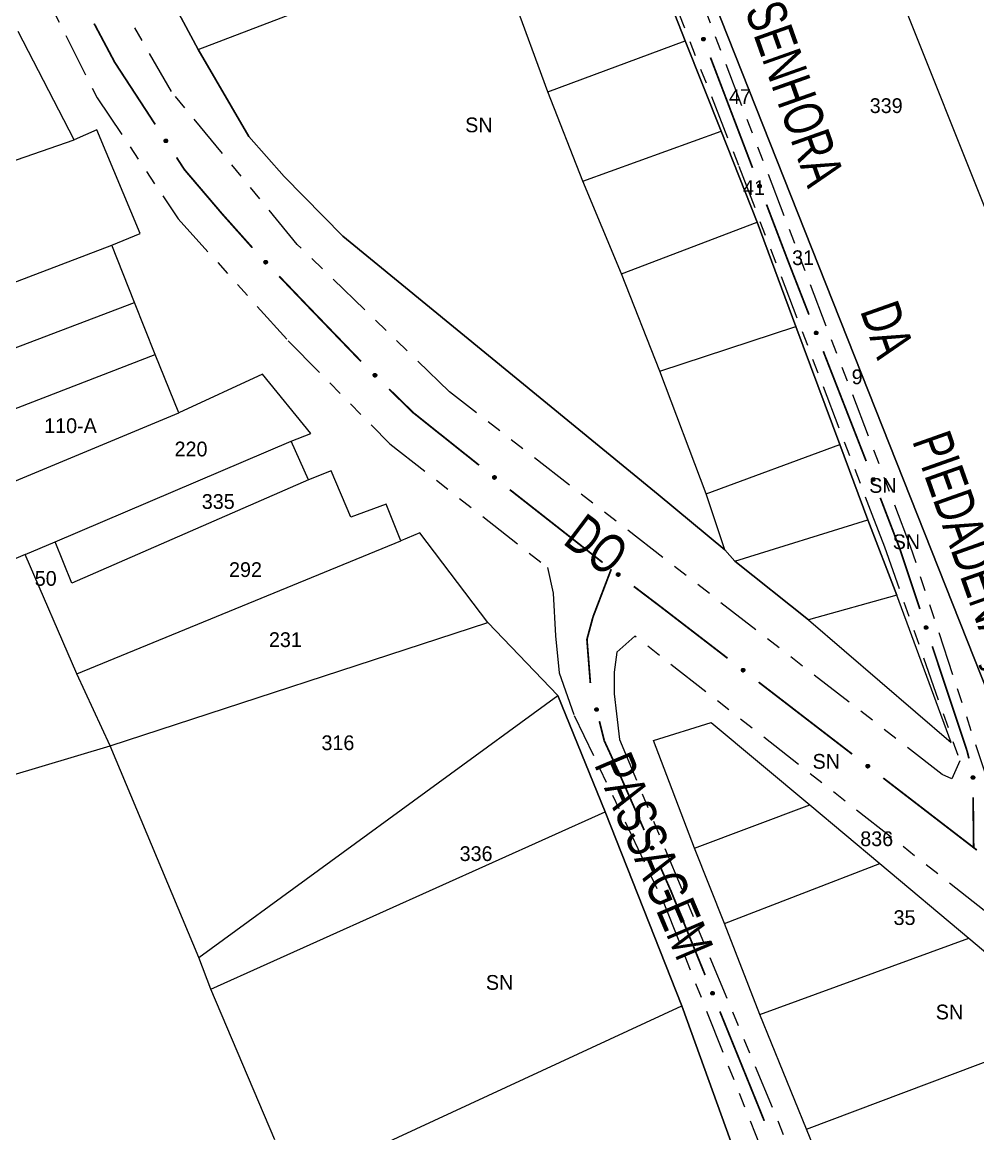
# Model space of a CAD drawing. Extents: x 204373 to 205952, y 4873300 to 4875179.
# Drawn here: x 205287.2 to 205384.4, y 4874599.2 to 4874712.3 of the extents above; entities that cross this region are included whole.
import ezdxf
from ezdxf.enums import TextEntityAlignment as Align

# ---------------------------------------------------------------- set-up
doc = ezdxf.new("R2010")
doc.units = 0
doc.header["$LTSCALE"] = 1.5
doc.header["$MEASUREMENT"] = 0
doc.linetypes.add('TRACO_25', pattern=[8, 3, -1, 1, -1, 1, -1])
for name, color, linetype in [('CD_MALHA_LOTES', 7, 'CONTINUOUS'), ('RU-QUADRA', 220, 'CONTINUOUS'), ('SV-EIXO-RUA-N-PAV', 6, 'CONTINUOUS'), ('SV-RUA-NAO-PAV', 7, 'CONTINUOUS'), ('SV-TXT-RUA-PAV', 7, 'CONTINUOUS'), ('Th_NmrPort', 1, 'CONTINUOUS')]:
    doc.layers.add(name, color=color, linetype=linetype)
doc.styles.add('ARIAL', font='ARIAL.SHX')

msp = doc.modelspace()

# ---------------------------------------------------------------- linework, layer by layer
at = {"layer": 'CD_MALHA_LOTES', "linetype": 'Continuous', "flags": 128}
for points in [[(205355.471432, 4874767.554292), (205391.908281, 4874676.328538)], [(205388.968388, 4874634.991868), (205338.901129, 4874761.496332)], [(205305.092365, 4874709.469144), (205334.847641, 4874720.872363)], [(205350.79433, 4874720.159662), (205354.625099, 4874710.360021)], [(205305.092365, 4874709.469144), (205300.37072, 4874718.288822)], [(205340.638338, 4874705.192937), (205337.074832, 4874714.903491)], [(205292.494224, 4874700.301487), (205286.781851, 4874711.325365)], [(205340.638338, 4874705.192937), (205354.625099, 4874710.360021)], [(205354.625099, 4874710.360021), (205358.277693, 4874701.183993)], [(205358.634043, 4874658.600096), (205351.863382, 4874664.212618), (205319.791828, 4874690.493475), (205313.822955, 4874696.551435), (205310.259449, 4874700.649467), (205305.092365, 4874709.469144)], [(205344.201844, 4874696.105997), (205340.638338, 4874705.192937)], [(205294.799217, 4874701.303657), (205292.494224, 4874700.301487)], [(205299.208768, 4874690.780865), (205294.799217, 4874701.303657)], [(205344.201844, 4874696.105997), (205358.277693, 4874701.183993)], [(205358.277693, 4874701.183993), (205361.930286, 4874691.918877)], [(205244.497781, 4874683.658671), (205292.494224, 4874700.301487)], [(205348.121701, 4874686.662706), (205344.201844, 4874696.105997)], [(205348.121701, 4874686.662706), (205361.930286, 4874691.918877)], [(205361.930286, 4874691.918877), (205365.850143, 4874681.317447)], [(205296.302473, 4874689.57826), (205299.208768, 4874690.780865)], [(205249.632964, 4874671.794627), (205296.302473, 4874689.57826)], [(205298.607465, 4874683.76567), (205296.302473, 4874689.57826)], [(205352.041557, 4874676.773976), (205348.121701, 4874686.662706)], [(205252.200556, 4874666.128218), (205298.607465, 4874683.76567)], [(205300.712024, 4874678.454165), (205298.607465, 4874683.76567)], [(205352.041557, 4874676.773976), (205365.850143, 4874681.317447)], [(205365.850143, 4874681.317447), (205370.349069, 4874669.290614)], [(205271.147987, 4874667.029418), (205300.712024, 4874678.454165)], [(205303.117234, 4874672.541357), (205300.712024, 4874678.454165)], [(205311.635685, 4874676.449823), (205303.117234, 4874672.541357)], [(205316.546322, 4874670.436799), (205311.635685, 4874676.449823)], [(205356.763203, 4874664.301705), (205352.041557, 4874676.773976)], [(205283.174036, 4874664.22334), (205303.117234, 4874672.541357)], [(205290.539991, 4874659.412921), (205314.54198, 4874669.635062)], [(205314.54198, 4874669.635062), (205316.546322, 4874670.436799)], [(205316.295779, 4874665.726596), (205314.54198, 4874669.635062)], [(205356.763203, 4874664.301705), (205370.349069, 4874669.290614)], [(205370.349069, 4874669.290614), (205373.199874, 4874661.629076)], [(205318.600772, 4874666.62855), (205316.295779, 4874665.726596)], [(205320.605113, 4874661.918348), (205318.600772, 4874666.62855)], [(205316.295779, 4874665.726596), (205292.243681, 4874655.203804)], [(205358.634043, 4874658.600096), (205356.763203, 4874664.301705)], [(205324.212928, 4874663.22117), (205320.605113, 4874661.918348)], [(205325.716184, 4874659.513138), (205324.212928, 4874663.22117)], [(205359.658551, 4874657.441956), (205373.199874, 4874661.629076)], [(205373.199874, 4874661.629076), (205376.139767, 4874653.967538)], [(205287.48337, 4874658.110099), (205290.539991, 4874659.412921)], [(205292.243681, 4874655.203804), (205290.539991, 4874659.412921)], [(205292.744767, 4874645.983833), (205325.716184, 4874659.513138)], [(205327.620308, 4874660.314874), (205325.716184, 4874659.513138)], [(205334.535286, 4874651.195121), (205327.620308, 4874660.314874)], [(205359.658551, 4874657.441956), (205358.634043, 4874658.600096)], [(205287.48337, 4874658.110099), (205286.080331, 4874657.508796)], [(205292.744767, 4874645.983833), (205287.48337, 4874658.110099)], [(205367.141914, 4874651.473084), (205359.658551, 4874657.441956)], [(205376.139767, 4874653.967538), (205367.141914, 4874651.473084)], [(205367.141914, 4874651.473084), (205381.663201, 4874639.000813), (205376.139767, 4874653.967538)], [(205296.152147, 4874638.667987), (205334.535286, 4874651.195121)], [(205334.535286, 4874651.195121), (205341.650698, 4874643.779057)], [(205296.152147, 4874638.667987), (205292.744767, 4874645.983833)], [(205305.171684, 4874617.121316), (205341.650698, 4874643.779057)], [(205341.650698, 4874643.779057), (205346.461118, 4874631.953443)], [(205351.375961, 4874639.212357), (205357.249944, 4874641.019737)], [(205357.249944, 4874641.019737), (205367.303493, 4874632.660607)], [(205355.555526, 4874628.255119), (205351.375961, 4874639.212357)], [(205271.74929, 4874631.35214), (205296.152147, 4874638.667987)], [(205305.171684, 4874617.121316), (205296.152147, 4874638.667987)], [(205355.555526, 4874628.255119), (205367.303493, 4874632.660607)], [(205367.303493, 4874632.660607), (205374.42005, 4874626.673662)], [(205306.374289, 4874613.914369), (205346.461118, 4874631.953443)], [(205346.461118, 4874631.953443), (205354.27805, 4874612.210679)], [(205358.605479, 4874620.573756), (205355.555526, 4874628.255119)], [(205358.605479, 4874620.573756), (205374.42005, 4874626.673662)], [(205374.42005, 4874626.673662), (205383.456947, 4874619.10526)], [(205362.220238, 4874611.310936), (205358.605479, 4874620.573756)], [(205362.220238, 4874611.310936), (205383.456947, 4874619.10526)], [(205383.456947, 4874619.10526), (205394.301224, 4874609.955401)], [(205306.374289, 4874613.914369), (205305.171684, 4874617.121316)], [(205312.888398, 4874598.581157), (205306.374289, 4874613.914369)], [(205314.89274, 4874593.971172), (205354.27805, 4874612.210679)], [(205354.27805, 4874612.210679), (205359.689772, 4874597.178118)], [(205366.964609, 4874599.67593), (205362.220238, 4874611.310936)], [(205366.964609, 4874599.67593), (205394.301224, 4874609.955401)], [(205372.047864, 4874587.137235), (205366.964609, 4874599.67593)]]:
    msp.add_lwpolyline(points, dxfattribs=at)
at = {"layer": 'RU-QUADRA', "linetype": 'Continuous', "flags": 128}
for points in [[(205338.901129, 4874761.496332), (205388.968388, 4874634.991868)], [(205300.37072, 4874718.288822), (205305.092365, 4874709.469144), (205310.259449, 4874700.649467), (205313.822955, 4874696.551435), (205319.791828, 4874690.493475), (205351.863382, 4874664.212618), (205358.634043, 4874658.600096), (205359.658551, 4874657.441956), (205367.141914, 4874651.473084), (205381.663201, 4874639.000813), (205376.139767, 4874653.967538), (205373.199874, 4874661.629076), (205370.349069, 4874669.290614), (205365.850143, 4874681.317447), (205361.930286, 4874691.918877), (205358.277693, 4874701.183993), (205354.625099, 4874710.360021), (205350.79433, 4874720.159662)], [(205359.689772, 4874597.178118), (205354.27805, 4874612.210679), (205346.461118, 4874631.953443), (205341.650698, 4874643.779057), (205334.535286, 4874651.195121), (205327.620308, 4874660.314874), (205325.716184, 4874659.513138), (205324.212928, 4874663.22117), (205320.605113, 4874661.918348), (205318.600772, 4874666.62855), (205316.295779, 4874665.726596), (205314.54198, 4874669.635062), (205316.546322, 4874670.436799), (205311.635685, 4874676.449823), (205303.117234, 4874672.541357), (205300.712024, 4874678.454165), (205298.607465, 4874683.76567), (205296.302473, 4874689.57826), (205299.208768, 4874690.780865), (205294.799217, 4874701.303657), (205292.494224, 4874700.301487), (205286.781851, 4874711.325365)]]:
    msp.add_lwpolyline(points, dxfattribs=at)
msp.add_lwpolyline([(205374.984856, 4874579.681794), (205372.047864, 4874587.137235), (205366.964609, 4874599.67593), (205362.220238, 4874611.310936), (205358.605479, 4874620.573756), (205355.555526, 4874628.255119), (205351.375961, 4874639.212357), (205357.249944, 4874641.019737), (205367.303493, 4874632.660607), (205374.42005, 4874626.673662), (205383.456947, 4874619.10526), (205394.301224, 4874609.955401), (205400.740014, 4874604.872147), (205401.869626, 4874602.274038), (205443.947681, 4874569.854168), (205418.079561, 4874559.80062), (205402.716835, 4874554.039597), (205395.430837, 4874550.989644), (205394.075302, 4874554.152559), (205384.473598, 4874551.667412), (205379.277382, 4874565.448681), (205380.406994, 4874565.787564), (205378.373692, 4874570.870819)], close=True, dxfattribs=at)
at = {"layer": 'SV-EIXO-RUA-N-PAV', "const_width": 0.18}
for points in [[(205294.513731, 4874712.122016), (205296.390352, 4874708.589553)], [(205296.390352, 4874708.589553), (205296.616431, 4874708.163992)], [(205296.616431, 4874708.163992), (205299.630799, 4874703.541961)], [(205357.187606, 4874708.667145), (205361.461243, 4874697.453937)], [(205299.630799, 4874703.541961), (205299.98342, 4874703.001275)], [(205299.98342, 4874703.001275), (205300.719249, 4874701.864086)], [(205302.892254, 4874698.505805), (205303.435505, 4874697.666235)], [(205303.435505, 4874697.666235), (205303.687108, 4874697.277394)], [(205303.687108, 4874697.277394), (205307.277574, 4874693.062499)], [(205362.885788, 4874693.716201), (205365.022606, 4874688.109597)], [(205307.277574, 4874693.062499), (205307.559145, 4874692.731959)], [(205307.559145, 4874692.731959), (205310.598202, 4874689.324531)], [(205365.022606, 4874688.109597), (205365.108593, 4874687.883984)], [(205365.108593, 4874687.883984), (205367.202073, 4874682.519442)], [(205313.337523, 4874686.410345), (205316.102414, 4874683.519778)], [(205316.102414, 4874683.519778), (205316.201084, 4874683.416622)], [(205316.201084, 4874683.416622), (205321.653178, 4874677.758789)], [(205368.656243, 4874678.793131), (205373.018753, 4874667.6142)], [(205324.499319, 4874674.94857), (205326.645448, 4874672.852351)], [(205326.645448, 4874672.852351), (205326.975449, 4874672.530024)], [(205326.975449, 4874672.530024), (205333.650801, 4874667.205636)], [(205336.780184, 4874664.714278), (205346.218522, 4874657.303625)], [(205374.453525, 4874663.880384), (205376.244134, 4874659.21201)], [(205376.244134, 4874659.21201), (205376.428303, 4874658.731854)], [(205376.428303, 4874658.731854), (205378.475783, 4874652.577783)], [(205347.092546, 4874656.617372), (205345.309038, 4874651.94628)], [(205349.393841, 4874654.871246), (205351.783757, 4874653.057878)], [(205351.783757, 4874653.057878), (205352.227867, 4874652.720906)], [(205352.227867, 4874652.720906), (205358.917608, 4874647.570808)], [(205345.241712, 4874651.769949), (205344.770834, 4874650.020975)], [(205345.309038, 4874651.94628), (205345.241712, 4874651.769949)], [(205344.770834, 4874650.020975), (205344.624767, 4874649.47844)], [(205344.624767, 4874649.47844), (205344.971791, 4874645.053882)], [(205379.738541, 4874648.782333), (205383.211127, 4874638.344845)], [(205362.087155, 4874645.130732), (205371.595797, 4874637.810504)], [(205345.888784, 4874641.161379), (205346.373855, 4874639.221094)], [(205346.373855, 4874639.221094), (205346.387466, 4874639.16665)], [(205346.387466, 4874639.16665), (205347.616537, 4874636.491614)], [(205383.211127, 4874638.344845), (205383.251142, 4874638.224571)], [(205383.251142, 4874638.224571), (205383.469347, 4874637.379029)], [(205347.616537, 4874636.491614), (205347.885761, 4874635.905656)], [(205347.885761, 4874635.905656), (205350.443083, 4874630.087747)], [(205374.765344, 4874635.370428), (205383.481598, 4874628.660219)], [(205383.896048, 4874633.430197), (205383.947592, 4874628.430463)], [(205383.481598, 4874628.660219), (205383.948932, 4874628.300442)], [(205383.947592, 4874628.430463), (205383.948932, 4874628.300442)], [(205383.948932, 4874628.300442), (205384.272134, 4874628.047813)], [(205352.052689, 4874626.425894), (205352.857492, 4874624.594968)], [(205352.857492, 4874624.594968), (205353.173858, 4874623.875234)], [(205353.173858, 4874623.875234), (205356.639765, 4874615.338158)], [(205358.144424, 4874611.631946), (205361.529905, 4874603.292971)], [(205361.529905, 4874603.292971), (205361.54668, 4874603.251653)], [(205361.54668, 4874603.251653), (205362.655662, 4874600.512202)]]:
    msp.add_lwpolyline(points, dxfattribs=at)
at = {"layer": 'SV-EIXO-RUA-N-PAV'}
for points in [[(205356.517261, 4874710.706504), (205356.5623, 4874710.687439), (205356.597111, 4874710.661843), (205356.62, 4874710.632139), (205356.633383, 4874710.600616), (205356.643441, 4874710.566824), (205356.646066, 4874710.530518), (205356.640053, 4874710.489576), (205356.621245, 4874710.444261), (205356.592681, 4874710.410324), (205356.56476, 4874710.386326), (205356.532692, 4874710.370479), (205356.499702, 4874710.361257), (205356.461899, 4874710.359778), (205356.420468, 4874710.366277), (205356.37536, 4874710.386292), (205356.341404, 4874710.411619), (205356.320019, 4874710.440932), (205356.304292, 4874710.473271), (205356.294436, 4874710.507893), (205356.292066, 4874710.543547), (205356.298684, 4874710.585249), (205356.319028, 4874710.629509), (205356.343903, 4874710.663664), (205356.372907, 4874710.685455), (205356.405094, 4874710.700222), (205356.438864, 4874710.710723), (205356.47525, 4874710.71488), (205356.517261, 4874710.706504)], [(205301.820117, 4874700.365377), (205301.86808, 4874700.355807), (205301.907345, 4874700.337775), (205301.935766, 4874700.31331), (205301.955243, 4874700.285142), (205301.971923, 4874700.25408), (205301.981831, 4874700.219053), (205301.984216, 4874700.177742), (205301.974955, 4874700.129561), (205301.953839, 4874700.090551), (205301.931344, 4874700.061405), (205301.903142, 4874700.039404), (205301.872695, 4874700.023706), (205301.835971, 4874700.014617), (205301.794082, 4874700.012608), (205301.745859, 4874700.023094), (205301.707486, 4874700.041036), (205301.680618, 4874700.065422), (205301.658679, 4874700.093915), (205301.64203, 4874700.12583), (205301.632503, 4874700.16027), (205301.630556, 4874700.202449), (205301.641536, 4874700.249908), (205301.658994, 4874700.288385), (205301.682996, 4874700.315588), (205301.711534, 4874700.336555), (205301.742485, 4874700.353664), (205301.777281, 4874700.36509), (205301.820117, 4874700.365377)], [(205362.225209, 4874695.758533), (205362.27012, 4874695.739167), (205362.304759, 4874695.71334), (205362.32745, 4874695.683484), (205362.340621, 4874695.651872), (205362.350454, 4874695.618014), (205362.352836, 4874695.581691), (205362.34655, 4874695.54079), (205362.327441, 4874695.495602), (205362.298651, 4874695.461856), (205362.27057, 4874695.438044), (205362.238398, 4874695.422412), (205362.205347, 4874695.413411), (205362.167534, 4874695.412184), (205362.126148, 4874695.418959), (205362.081174, 4874695.439274), (205362.047389, 4874695.464827), (205362.026199, 4874695.494282), (205362.010688, 4874695.526725), (205362.001064, 4874695.561412), (205361.998931, 4874695.597081), (205362.005828, 4874695.638739), (205362.026467, 4874695.682862), (205362.051568, 4874695.71685), (205362.080718, 4874695.738447), (205362.113002, 4874695.752999), (205362.146842, 4874695.763274), (205362.183255, 4874695.767189), (205362.225209, 4874695.758533)], [(205311.935311, 4874688.035549), (205311.984218, 4874688.035155), (205312.026171, 4874688.024816), (205312.058679, 4874688.006121), (205312.083099, 4874687.982111), (205312.105314, 4874687.954734), (205312.121622, 4874687.92219), (205312.131722, 4874687.882061), (205312.131671, 4874687.832998), (205312.118255, 4874687.790718), (205312.101632, 4874687.757866), (205312.078062, 4874687.730961), (205312.051105, 4874687.709826), (205312.01674, 4874687.694004), (205311.975973, 4874687.684166), (205311.926639, 4874687.685411), (205311.88558, 4874687.695829), (205311.854611, 4874687.714737), (205311.827713, 4874687.738604), (205311.805367, 4874687.766826), (205311.789543, 4874687.798864), (205311.779712, 4874687.839928), (205311.781586, 4874687.888604), (205311.791509, 4874687.929674), (205311.809977, 4874687.960901), (205311.834071, 4874687.986853), (205311.861259, 4874688.009469), (205311.893291, 4874688.027224), (205311.935311, 4874688.035549)], [(205367.979473, 4874680.830155), (205368.024536, 4874680.811147), (205368.059379, 4874680.785596), (205368.082306, 4874680.75592), (205368.095729, 4874680.724414), (205368.10583, 4874680.690635), (205368.1085, 4874680.654332), (205368.102539, 4874680.613383), (205368.083789, 4874680.568044), (205368.055268, 4874680.534071), (205368.027377, 4874680.510037), (205367.99533, 4874680.494149), (205367.962351, 4874680.484886), (205367.92455, 4874680.483359), (205367.883111, 4874680.489806), (205367.837977, 4874680.509763), (205367.80399, 4874680.535047), (205367.782567, 4874680.564333), (205367.766799, 4874680.596652), (205367.7569, 4874680.631261), (205367.754484, 4874680.666913), (205367.76105, 4874680.708623), (205367.781338, 4874680.752909), (205367.806169, 4874680.787095), (205367.835146, 4874680.808923), (205367.867314, 4874680.823731), (205367.901071, 4874680.834274), (205367.937452, 4874680.838478), (205367.979473, 4874680.830155)], [(205323.042699, 4874676.525193), (205323.091591, 4874676.526461), (205323.13387, 4874676.517554), (205323.166995, 4874676.499975), (205323.192216, 4874676.476808), (205323.215349, 4874676.450201), (205323.232754, 4874676.41823), (205323.244211, 4874676.378467), (205323.245827, 4874676.329431), (205323.233855, 4874676.286719), (205323.218358, 4874676.253322), (205323.195716, 4874676.225632), (205323.169492, 4874676.203593), (205323.135685, 4874676.186612), (205323.095275, 4874676.175395), (205323.045928, 4874676.174963), (205323.004538, 4874676.18398), (205322.972945, 4874676.201825), (205322.945251, 4874676.224764), (205322.92196, 4874676.252211), (205322.905056, 4874676.283693), (205322.893836, 4874676.324399), (205322.894055, 4874676.37311), (205322.902577, 4874676.414494), (205322.919973, 4874676.44633), (205322.943171, 4874676.473086), (205322.969576, 4874676.496612), (205323.000985, 4874676.515446), (205323.042699, 4874676.525193)], [(205335.170669, 4874666.134169), (205335.219188, 4874666.140329), (205335.262147, 4874666.135701), (205335.296866, 4874666.121529), (205335.324281, 4874666.101006), (205335.349963, 4874666.07685), (205335.370483, 4874666.046783), (205335.385866, 4874666.008368), (205335.392386, 4874665.959741), (205335.384754, 4874665.916044), (205335.37268, 4874665.881263), (205335.352926, 4874665.851444), (205335.329042, 4874665.826888), (205335.297106, 4874665.806606), (205335.258023, 4874665.791397), (205335.208967, 4874665.786024), (205335.166883, 4874665.79085), (205335.13366, 4874665.805439), (205335.103808, 4874665.825489), (205335.077885, 4874665.850465), (205335.057912, 4874665.880095), (205335.04267, 4874665.919472), (205335.038008, 4874665.96796), (205335.042342, 4874666.00999), (205335.056461, 4874666.043408), (205335.076862, 4874666.072353), (205335.100777, 4874666.098407), (205335.130142, 4874666.120292), (205335.170669, 4874666.134169)], [(205373.788605, 4874665.921307), (205373.833557, 4874665.902037), (205373.868251, 4874665.876284), (205373.891006, 4874665.846476), (205373.904244, 4874665.814892), (205373.914149, 4874665.781055), (205373.916609, 4874665.744737), (205373.91041, 4874665.703823), (205373.891396, 4874665.658594), (205373.862678, 4874665.624787), (205373.834648, 4874665.600916), (205373.802509, 4874665.585215), (205373.769477, 4874665.576144), (205373.731667, 4874665.574837), (205373.690267, 4874665.581524), (205373.64525, 4874665.601743), (205373.61141, 4874665.627224), (205373.590158, 4874665.656634), (205373.574578, 4874665.689044), (205373.56488, 4874665.723711), (205373.562671, 4874665.759375), (205373.569479, 4874665.801047), (205373.590025, 4874665.845214), (205373.615054, 4874665.879255), (205373.644158, 4874665.900915), (205373.676411, 4874665.915535), (205373.710228, 4874665.925882), (205373.746633, 4874665.929874), (205373.788605, 4874665.921307)], [(205347.752641, 4874656.254701), (205347.800997, 4874656.262033), (205347.844056, 4874656.258447), (205347.879108, 4874656.245119), (205347.907011, 4874656.225265), (205347.933271, 4874656.201738), (205347.954512, 4874656.172177), (205347.97082, 4874656.134145), (205347.978515, 4874656.085689), (205347.971942, 4874656.041821), (205347.960715, 4874656.006758), (205347.941687, 4874655.976469), (205347.918405, 4874655.951343), (205347.886969, 4874655.930294), (205347.848266, 4874655.914144), (205347.799355, 4874655.907585), (205347.757165, 4874655.91139), (205347.7236, 4874655.925172), (205347.693271, 4874655.944493), (205347.66675, 4874655.968834), (205347.646067, 4874655.997972), (205347.629876, 4874656.036969), (205347.624042, 4874656.08533), (205347.627357, 4874656.127452), (205347.640664, 4874656.161202), (205347.660358, 4874656.190633), (205347.683635, 4874656.217257), (205347.712462, 4874656.239847), (205347.752641, 4874656.254701)], [(205379.166255, 4874650.851142), (205379.210293, 4874650.829867), (205379.243791, 4874650.802576), (205379.265179, 4874650.771773), (205379.276982, 4874650.739625), (205379.285352, 4874650.705376), (205379.286172, 4874650.668984), (205379.278136, 4874650.628391), (205379.257104, 4874650.584065), (205379.226892, 4874650.551586), (205379.197815, 4874650.529002), (205379.165001, 4874650.514765), (205379.131594, 4874650.507191), (205379.093764, 4874650.507589), (205379.052706, 4874650.516135), (205379.008646, 4874650.538362), (205378.975989, 4874650.565342), (205378.956084, 4874650.59568), (205378.94198, 4874650.628759), (205378.933854, 4874650.663827), (205378.933254, 4874650.699554), (205378.941933, 4874650.740877), (205378.964447, 4874650.784074), (205378.990985, 4874650.816953), (205379.021035, 4874650.837279), (205379.053914, 4874650.850431), (205379.088164, 4874650.859244), (205379.124711, 4874650.861592), (205379.166255, 4874650.851142)], [(205360.455682, 4874646.525644), (205360.504088, 4874646.532638), (205360.54712, 4874646.52875), (205360.582078, 4874646.515177), (205360.609842, 4874646.495128), (205360.635936, 4874646.471418), (205360.65697, 4874646.441709), (205360.673011, 4874646.403564), (205360.680367, 4874646.355056), (205360.673487, 4874646.311235), (205360.662014, 4874646.27625), (205360.642775, 4874646.246096), (205360.619317, 4874646.221133), (205360.587735, 4874646.200305), (205360.54892, 4874646.184426), (205360.499964, 4874646.17821), (205360.457802, 4874646.18231), (205360.424334, 4874646.196327), (205360.394141, 4874646.21586), (205360.367792, 4874646.240386), (205360.347313, 4874646.269668), (205360.331395, 4874646.308777), (205360.3259, 4874646.357178), (205360.32951, 4874646.399276), (205360.343053, 4874646.432932), (205360.362953, 4874646.462224), (205360.386416, 4874646.488685), (205360.4154, 4874646.511072), (205360.455682, 4874646.525644)], [(205345.666198, 4874642.505597), (205345.708489, 4874642.481031), (205345.739812, 4874642.45127), (205345.758793, 4874642.418927), (205345.768114, 4874642.385974), (205345.773852, 4874642.351187), (205345.7719, 4874642.314838), (205345.760796, 4874642.274975), (205345.736451, 4874642.232379), (205345.703854, 4874642.202295), (205345.673142, 4874642.181989), (205345.639339, 4874642.170292), (205345.605452, 4874642.165284), (205345.567762, 4874642.16856), (205345.527475, 4874642.180207), (205345.485235, 4874642.205724), (205345.454726, 4874642.235112), (205345.437188, 4874642.266877), (205345.425644, 4874642.300934), (205345.420211, 4874642.336519), (205345.422333, 4874642.372188), (205345.434132, 4874642.412731), (205345.45987, 4874642.454088), (205345.488834, 4874642.484851), (205345.520344, 4874642.50283), (205345.554129, 4874642.513441), (205345.58895, 4874642.519621), (205345.625571, 4874642.519179), (205345.666198, 4874642.505597)], [(205373.133871, 4874636.76534), (205373.182277, 4874636.772334), (205373.225309, 4874636.768446), (205373.260267, 4874636.754873), (205373.288031, 4874636.734824), (205373.314125, 4874636.711114), (205373.335159, 4874636.681405), (205373.3512, 4874636.64326), (205373.358556, 4874636.594752), (205373.351676, 4874636.550931), (205373.340203, 4874636.515946), (205373.320964, 4874636.485792), (205373.297506, 4874636.460829), (205373.265923, 4874636.440001), (205373.227109, 4874636.424122), (205373.178152, 4874636.417906), (205373.135991, 4874636.422006), (205373.102522, 4874636.436023), (205373.07233, 4874636.455556), (205373.04598, 4874636.480082), (205373.025501, 4874636.509364), (205373.009584, 4874636.548473), (205373.004089, 4874636.596874), (205373.007699, 4874636.638972), (205373.021241, 4874636.672628), (205373.041141, 4874636.70192), (205373.064604, 4874636.728381), (205373.093588, 4874636.750768), (205373.133871, 4874636.76534)], [(205383.984024, 4874635.574899), (205384.019444, 4874635.541172), (205384.042989, 4874635.504943), (205384.053929, 4874635.469074), (205384.055332, 4874635.434856), (205384.052824, 4874635.399689), (205384.042473, 4874635.36479), (205384.022405, 4874635.328601), (205383.988822, 4874635.292833), (205383.950124, 4874635.271153), (205383.915532, 4874635.258546), (205383.879936, 4874635.255029), (205383.845813, 4874635.258037), (205383.809918, 4874635.269988), (205383.773443, 4874635.290683), (205383.738294, 4874635.325322), (205383.715455, 4874635.360999), (205383.705784, 4874635.395971), (205383.702475, 4874635.431779), (205383.705465, 4874635.467651), (205383.715823, 4874635.50185), (205383.736726, 4874635.538538), (205383.771375, 4874635.572777), (205383.806698, 4874635.595962), (205383.841525, 4874635.606121), (205383.876851, 4874635.608586), (205383.912155, 4874635.6065), (205383.947669, 4874635.597555), (205383.984024, 4874635.574899)], [(205351.290843, 4874628.432652), (205351.336667, 4874628.415556), (205351.372554, 4874628.391492), (205351.396708, 4874628.362807), (205351.411444, 4874628.331894), (205351.422957, 4874628.298569), (205351.427152, 4874628.262411), (205351.422918, 4874628.221247), (205351.406091, 4874628.17516), (205351.379024, 4874628.140017), (205351.352169, 4874628.114832), (205351.320819, 4874628.09761), (205351.288258, 4874628.086968), (205351.250555, 4874628.083853), (205351.208881, 4874628.088551), (205351.162948, 4874628.106592), (205351.127928, 4874628.130425), (205351.105292, 4874628.158784), (205351.088179, 4874628.190411), (205351.076833, 4874628.224573), (205351.07292, 4874628.260091), (205351.077725, 4874628.302041), (205351.096133, 4874628.347141), (205351.119504, 4874628.382341), (205351.147538, 4874628.405369), (205351.179054, 4874628.421516), (205351.212338, 4874628.43347), (205351.24851, 4874628.4392), (205351.290843, 4874628.432652)], [(205357.440042, 4874613.659588), (205357.48536, 4874613.641194), (205357.520547, 4874613.616118), (205357.543875, 4874613.586757), (205357.557724, 4874613.555436), (205357.568283, 4874613.521797), (205357.571447, 4874613.485534), (205357.566042, 4874613.444508), (205357.54791, 4874613.398918), (205357.519853, 4874613.364561), (205357.492291, 4874613.34015), (205357.460463, 4874613.323829), (205357.427613, 4874613.314119), (205357.389836, 4874613.312078), (205357.348313, 4874613.317961), (205357.302913, 4874613.337304), (205357.268585, 4874613.362124), (205357.246767, 4874613.391116), (205357.230561, 4874613.423218), (205357.220192, 4874613.457689), (205357.217292, 4874613.493304), (205357.223291, 4874613.5351), (205357.242975, 4874613.579658), (205357.26734, 4874613.614178), (205357.296018, 4874613.636398), (205357.327981, 4874613.651641), (205357.361592, 4874613.662642), (205357.397912, 4874613.667339), (205357.440042, 4874613.659588)]]:
    msp.add_lwpolyline(points, close=True, dxfattribs=at)
for points in [[(205356.292066, 4874710.543547), (205356.37536, 4874710.386292)], [(205356.294436, 4874710.507893), (205356.341404, 4874710.411619)], [(205356.295416, 4874710.521905), (205356.355601, 4874710.404758)], [(205356.298684, 4874710.585249), (205356.420468, 4874710.366277)], [(205356.299588, 4874710.560128), (205356.39467, 4874710.383347)], [(205356.311673, 4874710.604355), (205356.439603, 4874710.36568)], [(205356.319028, 4874710.629509), (205356.461899, 4874710.359778)], [(205356.331318, 4874710.644201), (205356.478109, 4874710.364546)], [(205356.343903, 4874710.663664), (205356.499702, 4874710.361257)], [(205356.358946, 4874710.671046), (205356.514636, 4874710.368499)], [(205356.372907, 4874710.685455), (205356.532692, 4874710.370479)], [(205356.38954, 4874710.690261), (205356.545653, 4874710.379094)], [(205356.405094, 4874710.700222), (205356.56476, 4874710.386326)], [(205356.424373, 4874710.702339), (205356.57858, 4874710.403608)], [(205356.438864, 4874710.710723), (205356.592681, 4874710.410324)], [(205356.45864, 4874710.708342), (205356.605713, 4874710.431725)], [(205356.47525, 4874710.71488), (205356.621245, 4874710.444261)], [(205356.494884, 4874710.709257), (205356.627618, 4874710.469522)], [(205356.517261, 4874710.706504), (205356.640053, 4874710.489576)], [(205356.541372, 4874710.695122), (205356.639987, 4874710.516787)], [(205356.5623, 4874710.687439), (205356.646066, 4874710.530518)], [(205356.582207, 4874710.672934), (205356.640626, 4874710.556564)], [(205356.597111, 4874710.661843), (205356.643441, 4874710.566824)], [(205301.630556, 4874700.202449), (205301.794082, 4874700.012608)], [(205301.632503, 4874700.16027), (205301.745859, 4874700.023094)], [(205301.636519, 4874700.178029), (205301.765366, 4874700.024112)], [(205301.639416, 4874700.223786), (205301.812943, 4874700.015891)], [(205301.640158, 4874700.139752), (205301.722777, 4874700.037186)], [(205301.641536, 4874700.249908), (205301.835971, 4874700.014617)], [(205301.64203, 4874700.12583), (205301.707486, 4874700.041036)], [(205301.650603, 4874700.26678), (205301.850883, 4874700.022562)], [(205301.658994, 4874700.288385), (205301.872695, 4874700.023706)], [(205301.672235, 4874700.298655), (205301.885858, 4874700.033816)], [(205301.682996, 4874700.315588), (205301.903142, 4874700.039404)], [(205301.698314, 4874700.323656), (205301.914094, 4874700.050461)], [(205301.711534, 4874700.336555), (205301.931344, 4874700.061405)], [(205301.729987, 4874700.342525), (205301.941386, 4874700.081123)], [(205301.742485, 4874700.353664), (205301.953839, 4874700.090551)], [(205301.762334, 4874700.355329), (205301.962277, 4874700.114144)], [(205301.777281, 4874700.36509), (205301.974955, 4874700.129561)], [(205301.797646, 4874700.36355), (205301.976092, 4874700.155588)], [(205301.820117, 4874700.365377), (205301.984216, 4874700.177742)], [(205301.846031, 4874700.359103), (205301.978652, 4874700.204378)], [(205301.86808, 4874700.355807), (205301.981831, 4874700.219053)], [(205301.890508, 4874700.345625), (205301.97124, 4874700.243463)], [(205301.907345, 4874700.337775), (205301.971923, 4874700.25408)], [(205361.998931, 4874695.597081), (205362.081174, 4874695.439274)], [(205362.001064, 4874695.561412), (205362.047389, 4874695.464827)], [(205362.002137, 4874695.575418), (205362.061539, 4874695.457872)], [(205362.005828, 4874695.638739), (205362.126148, 4874695.418959)], [(205362.006564, 4874695.613612), (205362.100464, 4874695.436201)], [(205362.018944, 4874695.657757), (205362.145279, 4874695.418234)], [(205362.026467, 4874695.682862), (205362.167534, 4874695.412184)], [(205362.038854, 4874695.697471), (205362.183776, 4874695.416843)], [(205362.051568, 4874695.71685), (205362.205347, 4874695.413411)], [(205362.06666, 4874695.724132), (205362.220329, 4874695.420553)], [(205362.080718, 4874695.738447), (205362.238398, 4874695.422412)], [(205362.097382, 4874695.743142), (205362.251416, 4874695.430941)], [(205362.113002, 4874695.752999), (205362.27057, 4874695.438044)], [(205362.132295, 4874695.754988), (205362.284505, 4874695.455234)], [(205362.146842, 4874695.763274), (205362.298651, 4874695.461856)], [(205362.166601, 4874695.760761), (205362.311825, 4874695.483169)], [(205362.183255, 4874695.767189), (205362.327441, 4874695.495602)], [(205362.202851, 4874695.761435), (205362.333983, 4874695.520819)], [(205362.225209, 4874695.758533), (205362.34655, 4874695.54079)], [(205362.249243, 4874695.74699), (205362.346666, 4874695.568001)], [(205362.27012, 4874695.739167), (205362.352836, 4874695.581691)], [(205362.289929, 4874695.72453), (205362.347571, 4874695.607773)], [(205362.304759, 4874695.71334), (205362.350454, 4874695.618014)], [(205311.779712, 4874687.839928), (205311.975973, 4874687.684166)], [(205311.781586, 4874687.888604), (205312.01674, 4874687.694004)], [(205311.784409, 4874687.862549), (205311.993882, 4874687.690931)], [(205311.787324, 4874687.906878), (205312.029895, 4874687.704607)], [(205311.789543, 4874687.798864), (205311.926639, 4874687.685411)], [(205311.790154, 4874687.817061), (205311.945608, 4874687.690074)], [(205311.791509, 4874687.929674), (205312.051105, 4874687.709826)], [(205311.800914, 4874687.780148), (205311.901321, 4874687.694918)], [(205311.802586, 4874687.942248), (205312.062135, 4874687.722228)], [(205311.805367, 4874687.766826), (205311.88558, 4874687.695829)], [(205311.809977, 4874687.960901), (205312.078062, 4874687.730961)], [(205311.823508, 4874687.971701), (205312.086743, 4874687.743878)], [(205311.834071, 4874687.986853), (205312.101632, 4874687.757866)], [(205311.851075, 4874687.996181), (205312.107794, 4874687.779119)], [(205311.861259, 4874688.009469), (205312.118255, 4874687.790718)], [(205311.880442, 4874688.014831), (205312.122113, 4874687.815475)], [(205311.893291, 4874688.027224), (205312.131671, 4874687.832998)], [(205311.913583, 4874688.029536), (205312.127901, 4874687.858776)], [(205311.935311, 4874688.035549), (205312.131722, 4874687.882061)], [(205311.961942, 4874688.034252), (205312.121256, 4874687.907178)], [(205311.984218, 4874688.035155), (205312.121622, 4874687.92219)], [(205312.008159, 4874688.029364), (205312.106636, 4874687.944177)], [(205312.026171, 4874688.024816), (205312.105314, 4874687.954734)], [(205367.793609, 4874680.767616), (205367.940754, 4874680.488147)], [(205367.806169, 4874680.787095), (205367.962351, 4874680.484886)], [(205367.821203, 4874680.794497), (205367.977276, 4874680.492147)], [(205367.835146, 4874680.808923), (205367.99533, 4874680.494149)], [(205367.851772, 4874680.81375), (205368.00828, 4874680.502781)], [(205367.867314, 4874680.823731), (205368.027377, 4874680.510037)], [(205367.88659, 4874680.825873), (205368.041175, 4874680.527336)], [(205367.901071, 4874680.834274), (205368.055268, 4874680.534071)], [(205367.920849, 4874680.831918), (205368.068272, 4874680.555488)], [(205367.937452, 4874680.838478), (205368.083789, 4874680.568044)], [(205367.957093, 4874680.832879), (205368.09013, 4874680.593313)], [(205367.979473, 4874680.830155), (205368.102539, 4874680.613383)], [(205368.003598, 4874680.818804), (205368.102439, 4874680.640593)], [(205368.024536, 4874680.811147), (205368.1085, 4874680.654332)], [(205368.044461, 4874680.796667), (205368.103028, 4874680.680371)], [(205368.059379, 4874680.785596), (205368.10583, 4874680.690635)], [(205367.754484, 4874680.666913), (205367.837977, 4874680.509763)], [(205367.7569, 4874680.631261), (205367.80399, 4874680.535047)], [(205367.757862, 4874680.645275), (205367.818195, 4874680.528204)], [(205367.76105, 4874680.708623), (205367.883111, 4874680.489806)], [(205367.761985, 4874680.683503), (205367.857291, 4874680.506843)], [(205367.774015, 4874680.727745), (205367.902247, 4874680.489233)], [(205367.781338, 4874680.752909), (205367.92455, 4874680.483359)], [(205322.893836, 4874676.324399), (205323.095275, 4874676.175395)], [(205322.894055, 4874676.37311), (205323.135685, 4874676.186612)], [(205322.897761, 4874676.347166), (205323.112945, 4874676.182765)], [(205322.899168, 4874676.391569), (205323.148472, 4874676.197657)], [(205322.902577, 4874676.414494), (205323.169492, 4874676.203593)], [(205322.905048, 4874676.3019), (205323.064728, 4874676.180267)], [(205322.905056, 4874676.283693), (205323.045928, 4874676.174963)], [(205322.91322, 4874676.427437), (205323.180094, 4874676.216362)], [(205322.917057, 4874676.265374), (205323.020301, 4874676.183605)], [(205322.919973, 4874676.44633), (205323.195716, 4874676.225632)], [(205322.92196, 4874676.252211), (205323.004538, 4874676.18398)], [(205322.933129, 4874676.457584), (205323.203953, 4874676.238836)], [(205322.943171, 4874676.473086), (205323.218358, 4874676.253322)], [(205322.959848, 4874676.482987), (205323.223794, 4874676.274772)], [(205322.969576, 4874676.496612), (205323.233855, 4874676.286719)], [(205322.988565, 4874676.502623), (205323.23687, 4874676.311593)], [(205323.000985, 4874676.515446), (205323.245827, 4874676.329431)], [(205323.021187, 4874676.518446), (205323.241183, 4874676.355066)], [(205323.042699, 4874676.525193), (205323.244211, 4874676.378467)], [(205323.069359, 4874676.524802), (205323.232897, 4874676.403215)], [(205323.091591, 4874676.526461), (205323.232754, 4874676.41823)], [(205323.115714, 4874676.521488), (205323.217029, 4874676.439696)], [(205323.13387, 4874676.517554), (205323.215349, 4874676.450201)], [(205335.068424, 4874666.055923), (205335.359799, 4874665.865407)], [(205335.076862, 4874666.072353), (205335.37268, 4874665.881263)], [(205335.092464, 4874666.083875), (205335.37594, 4874665.90315)], [(205335.100777, 4874666.098407), (205335.384754, 4874665.916044)], [(205335.119069, 4874666.106289), (205335.385261, 4874665.941095)], [(205335.130142, 4874666.120292), (205335.392386, 4874665.959741)], [(205335.149941, 4874666.1253), (205335.385198, 4874665.984781)], [(205335.170669, 4874666.134169), (205335.385866, 4874666.008368)], [(205335.197234, 4874666.13645), (205335.37213, 4874666.031858)], [(205335.219188, 4874666.140329), (205335.370483, 4874666.046783)], [(205335.243688, 4874666.137797), (205335.352687, 4874666.066566)], [(205335.262147, 4874666.135701), (205335.349963, 4874666.07685)], [(205335.038008, 4874665.96796), (205335.297106, 4874665.806606)], [(205335.041247, 4874665.986839), (205335.308722, 4874665.818876)], [(205335.042342, 4874666.00999), (205335.329042, 4874665.826888)], [(205335.04267, 4874665.919472), (205335.258023, 4874665.791397)], [(205335.044295, 4874665.942518), (205335.274865, 4874665.8005)], [(205335.051635, 4874666.023934), (205335.338312, 4874665.840656)], [(205335.05608, 4874665.898209), (205335.227141, 4874665.793185)], [(205335.056461, 4874666.043408), (205335.352926, 4874665.851444)], [(205335.057912, 4874665.880095), (205335.208967, 4874665.786024)], [(205335.071687, 4874665.86307), (205335.182604, 4874665.792055)], [(205335.077885, 4874665.850465), (205335.166883, 4874665.79085)], [(205373.562671, 4874665.759375), (205373.64525, 4874665.601743)], [(205373.56488, 4874665.723711), (205373.61141, 4874665.627224)], [(205373.565923, 4874665.737718), (205373.625575, 4874665.620299)], [(205373.569479, 4874665.801047), (205373.690267, 4874665.581524)], [(205373.570269, 4874665.775921), (205373.664547, 4874665.59871)], [(205373.582555, 4874665.820093), (205373.709399, 4874665.580839)], [(205373.590025, 4874665.845214), (205373.731667, 4874665.574837)], [(205373.602381, 4874665.85985), (205373.747899, 4874665.57953)], [(205373.615054, 4874665.879255), (205373.769477, 4874665.576144)], [(205373.630131, 4874665.886569), (205373.784444, 4874665.583317)], [(205373.644158, 4874665.900915), (205373.802509, 4874665.585215)], [(205373.660812, 4874665.905645), (205373.815509, 4874665.593771)], [(205373.676411, 4874665.915535), (205373.834648, 4874665.600916)], [(205373.695699, 4874665.917565), (205373.848546, 4874665.618135)], [(205373.710228, 4874665.925882), (205373.862678, 4874665.624787)], [(205373.729993, 4874665.923411), (205373.875807, 4874665.646128)], [(205373.746633, 4874665.929874), (205373.891396, 4874665.658594)], [(205373.766241, 4874665.924162), (205373.897884, 4874665.683825)], [(205373.788605, 4874665.921307), (205373.91041, 4874665.703823)], [(205373.812664, 4874665.909816), (205373.910467, 4874665.731034)], [(205373.833557, 4874665.902037), (205373.916609, 4874665.744737)], [(205373.853398, 4874665.887442), (205373.911288, 4874665.770808)], [(205373.868251, 4874665.876284), (205373.914149, 4874665.781055)], [(205347.624042, 4874656.08533), (205347.886969, 4874655.930294)], [(205347.626823, 4874656.104281), (205347.898285, 4874655.942841)], [(205347.627357, 4874656.127452), (205347.918405, 4874655.951343)], [(205347.629876, 4874656.036969), (205347.848266, 4874655.914144)], [(205347.630943, 4874656.060047), (205347.864883, 4874655.923651)], [(205347.63631, 4874656.141617), (205347.927339, 4874655.965331)], [(205347.640664, 4874656.161202), (205347.941687, 4874655.976469)], [(205347.643797, 4874656.016037), (205347.817349, 4874655.915184)], [(205347.646067, 4874655.997972), (205347.799355, 4874655.907585)], [(205347.65232, 4874656.174004), (205347.948221, 4874655.990595)], [(205347.66025, 4874655.981286), (205347.772853, 4874655.912976)], [(205347.660358, 4874656.190633), (205347.960715, 4874656.006758)], [(205347.66675, 4874655.968834), (205347.757165, 4874655.91139)], [(205347.675676, 4874656.202529), (205347.963443, 4874656.028717)], [(205347.683635, 4874656.217257), (205347.971942, 4874656.041821)], [(205347.701731, 4874656.22558), (205347.971844, 4874656.066877)], [(205347.712462, 4874656.239847), (205347.978515, 4874656.085689)], [(205347.732134, 4874656.245333), (205347.970723, 4874656.110549)], [(205347.752641, 4874656.254701), (205347.97082, 4874656.134145)], [(205347.779143, 4874656.257624), (205347.95652, 4874656.157296)], [(205347.800997, 4874656.262033), (205347.954512, 4874656.172177)], [(205347.825552, 4874656.260094), (205347.936243, 4874656.191522)], [(205347.844056, 4874656.258447), (205347.933271, 4874656.201738)], [(205378.933254, 4874650.699554), (205379.008646, 4874650.538362)], [(205378.933854, 4874650.663827), (205378.975989, 4874650.565342)], [(205378.935527, 4874650.677773), (205378.989828, 4874650.557785)], [(205378.94159, 4874650.715742), (205379.027787, 4874650.534463)], [(205378.941933, 4874650.740877), (205379.052706, 4874650.516135)], [(205378.955854, 4874650.759315), (205379.071788, 4874650.514589)], [(205378.964447, 4874650.784074), (205379.093764, 4874650.507589)], [(205378.977451, 4874650.798138), (205379.11019, 4874650.511547)], [(205378.990985, 4874650.816953), (205379.131594, 4874650.507191)], [(205379.006376, 4874650.82358), (205379.146869, 4874650.513683)], [(205379.021035, 4874650.837279), (205379.165001, 4874650.514765)], [(205379.037885, 4874650.841254), (205379.178374, 4874650.522727)], [(205379.053914, 4874650.850431), (205379.197815, 4874650.529002)], [(205379.073274, 4874650.851589), (205379.212475, 4874650.545577)], [(205379.088164, 4874650.859244), (205379.226892, 4874650.551586)], [(205379.107797, 4874650.855885), (205379.240969, 4874650.572314)], [(205379.124711, 4874650.861592), (205379.257104, 4874650.584065)], [(205379.144042, 4874650.855001), (205379.264722, 4874650.608978)], [(205379.166255, 4874650.851142), (205379.278136, 4874650.628391)], [(205379.189772, 4874650.838578), (205379.27942, 4874650.655572)], [(205379.210293, 4874650.829867), (205379.286172, 4874650.668984)], [(205379.229456, 4874650.814392), (205379.282031, 4874650.695268)], [(205379.243791, 4874650.802576), (205379.285352, 4874650.705376)], [(205360.3259, 4874646.357178), (205360.587735, 4874646.200305)], [(205360.328814, 4874646.376109), (205360.599138, 4874646.212773)], [(205360.32951, 4874646.399276), (205360.619317, 4874646.221133)], [(205360.331395, 4874646.308777), (205360.54892, 4874646.184426)], [(205360.332624, 4874646.331847), (205360.565603, 4874646.193817)], [(205360.338562, 4874646.413378), (205360.628349, 4874646.235058)], [(205360.343053, 4874646.432932), (205360.642775, 4874646.246096)], [(205360.345169, 4874646.287748), (205360.518011, 4874646.185682)], [(205360.347313, 4874646.269668), (205360.499964, 4874646.17821)], [(205360.354798, 4874646.445651), (205360.649408, 4874646.260175)], [(205360.361379, 4874646.252883), (205360.473501, 4874646.183786)], [(205360.362953, 4874646.462224), (205360.662014, 4874646.27625)], [(205360.367792, 4874646.240386), (205360.457802, 4874646.18231)], [(205360.378354, 4874646.474012), (205360.664897, 4874646.29819)], [(205360.386416, 4874646.488685), (205360.673487, 4874646.311235)], [(205360.404569, 4874646.496881), (205360.673564, 4874646.336291)], [(205360.4154, 4874646.511072), (205360.680367, 4874646.355056)], [(205360.43511, 4874646.51642), (205360.672749, 4874646.379969)], [(205360.455682, 4874646.525644), (205360.673011, 4874646.403564)], [(205360.482204, 4874646.528382), (205360.658874, 4874646.426814)], [(205360.504088, 4874646.532638), (205360.65697, 4874646.441709)], [(205360.528628, 4874646.530527), (205360.638837, 4874646.461182)], [(205360.54712, 4874646.52875), (205360.635936, 4874646.471418)], [(205345.420211, 4874642.336519), (205345.454726, 4874642.235112)], [(205345.422333, 4874642.372188), (205345.485235, 4874642.205724)], [(205345.422941, 4874642.350297), (205345.46795, 4874642.226524)], [(205345.431877, 4874642.387694), (205345.504023, 4874642.200379)], [(205345.434132, 4874642.412731), (205345.527475, 4874642.180207)], [(205345.449417, 4874642.430055), (205345.546384, 4874642.177213)], [(205345.45987, 4874642.454088), (205345.567762, 4874642.16856)], [(205345.473907, 4874642.467121), (205345.584442, 4874642.171256)], [(205345.488834, 4874642.484851), (205345.605452, 4874642.165284)], [(205345.504685, 4874642.490287), (205345.621177, 4874642.170594)], [(205345.520344, 4874642.50283), (205345.639339, 4874642.170292)], [(205345.537448, 4874642.505511), (205345.653279, 4874642.177213)], [(205345.554129, 4874642.513441), (205345.673142, 4874642.181989)], [(205345.573521, 4874642.513122), (205345.689021, 4874642.197401)], [(205345.58895, 4874642.519621), (205345.703854, 4874642.202295)], [(205345.60827, 4874642.514777), (205345.719468, 4874642.22189)], [(205345.625571, 4874642.519179), (205345.736451, 4874642.232379)], [(205345.644343, 4874642.511137), (205345.745944, 4874642.25664)], [(205345.666198, 4874642.505597), (205345.760796, 4874642.274975)], [(205345.68869, 4874642.49128), (205345.764146, 4874642.301979)], [(205345.708489, 4874642.481031), (205345.7719, 4874642.314838)], [(205345.726418, 4874642.464142), (205345.769772, 4874642.341362)], [(205345.739812, 4874642.45127), (205345.773852, 4874642.351187)], [(205373.021241, 4874636.672628), (205373.320964, 4874636.485792)], [(205373.032987, 4874636.685347), (205373.327596, 4874636.499871)], [(205373.041141, 4874636.70192), (205373.340203, 4874636.515946)], [(205373.056542, 4874636.713708), (205373.343085, 4874636.537886)], [(205373.064604, 4874636.728381), (205373.351676, 4874636.550931)], [(205373.082758, 4874636.736577), (205373.351753, 4874636.575987)], [(205373.093588, 4874636.750768), (205373.358556, 4874636.594752)], [(205373.113299, 4874636.756116), (205373.350938, 4874636.619665)], [(205373.133871, 4874636.76534), (205373.3512, 4874636.64326)], [(205373.160392, 4874636.768078), (205373.337062, 4874636.66651)], [(205373.182277, 4874636.772334), (205373.335159, 4874636.681405)], [(205373.206817, 4874636.770223), (205373.317025, 4874636.700878)], [(205373.225309, 4874636.768446), (205373.314125, 4874636.711114)], [(205373.004089, 4874636.596874), (205373.265923, 4874636.440001)], [(205373.007002, 4874636.615805), (205373.277327, 4874636.452469)], [(205373.007699, 4874636.638972), (205373.297506, 4874636.460829)], [(205373.009584, 4874636.548473), (205373.227109, 4874636.424122)], [(205373.010812, 4874636.571543), (205373.243792, 4874636.433513)], [(205373.016751, 4874636.653074), (205373.306538, 4874636.474754)], [(205373.023358, 4874636.527444), (205373.1962, 4874636.425378)], [(205373.025501, 4874636.509364), (205373.178152, 4874636.417906)], [(205373.039567, 4874636.492579), (205373.151689, 4874636.423482)], [(205373.04598, 4874636.480082), (205373.135991, 4874636.422006)], [(205383.736726, 4874635.538538), (205383.773443, 4874635.290683)], [(205383.75562, 4874635.551833), (205383.791138, 4874635.283374)], [(205383.771375, 4874635.572777), (205383.809918, 4874635.269988)], [(205383.788057, 4874635.582189), (205383.826768, 4874635.268731)], [(205383.806698, 4874635.595962), (205383.845813, 4874635.258037)], [(205383.823378, 4874635.597563), (205383.862342, 4874635.259546)], [(205383.841525, 4874635.606121), (205383.879936, 4874635.255029)], [(205383.858783, 4874635.604751), (205383.895103, 4874635.258519)], [(205383.876851, 4874635.608586), (205383.915532, 4874635.258546)], [(205383.895638, 4874635.603767), (205383.93456, 4874635.269842)], [(205383.912155, 4874635.6065), (205383.950124, 4874635.271153)], [(205383.929819, 4874635.597296), (205383.969867, 4874635.286581)], [(205383.947669, 4874635.597555), (205383.988822, 4874635.292833)], [(205383.964057, 4874635.585368), (205384.003696, 4874635.314222)], [(205383.984024, 4874635.574899), (205384.022405, 4874635.328601)], [(205384.002571, 4874635.555744), (205384.031942, 4874635.354086)], [(205384.019444, 4874635.541172), (205384.042473, 4874635.36479)], [(205383.705465, 4874635.467651), (205383.715455, 4874635.360999)], [(205383.711324, 4874635.480418), (205383.726319, 4874635.349571)], [(205383.715823, 4874635.50185), (205383.738294, 4874635.325322)], [(205383.728711, 4874635.514712), (205383.755324, 4874635.315755)], [(205384.032955, 4874635.520577), (205384.046571, 4874635.391081)], [(205384.042989, 4874635.504943), (205384.052824, 4874635.399689)], [(205351.07292, 4874628.260091), (205351.162948, 4874628.106592)], [(205351.076833, 4874628.224573), (205351.127928, 4874628.130425)], [(205351.077204, 4874628.238615), (205351.142408, 4874628.124185)], [(205351.077725, 4874628.302041), (205351.208881, 4874628.088551)], [(205351.079716, 4874628.276982), (205351.182368, 4874628.104487)], [(205351.089875, 4874628.321691), (205351.228025, 4874628.088783)], [(205351.096133, 4874628.347141), (205351.250555, 4874628.083853)], [(205351.107775, 4874628.362351), (205351.266543, 4874628.089318)], [(205351.119504, 4874628.382341), (205351.288258, 4874628.086968)], [(205351.134213, 4874628.390368), (205351.302865, 4874628.09485)], [(205351.147538, 4874628.405369), (205351.320819, 4874628.09761)], [(205351.163946, 4874628.41089), (205351.333394, 4874628.106779)], [(205351.179054, 4874628.421516), (205351.352169, 4874628.114832)], [(205351.198223, 4874628.424467), (205351.365227, 4874628.132696)], [(205351.212338, 4874628.43347), (205351.379024, 4874628.140017)], [(205351.232198, 4874628.431948), (205351.391117, 4874628.161962)], [(205351.24851, 4874628.4392), (205351.406091, 4874628.17516)], [(205351.268369, 4874628.434433), (205351.411364, 4874628.200673)], [(205351.290843, 4874628.432652), (205351.422918, 4874628.221247)], [(205351.315425, 4874628.422325), (205351.421673, 4874628.24843)], [(205351.336667, 4874628.415556), (205351.427152, 4874628.262411)], [(205351.357183, 4874628.401927), (205351.420589, 4874628.288197)], [(205351.372554, 4874628.391492), (205351.422957, 4874628.298569)], [(205357.217292, 4874613.493304), (205357.302913, 4874613.337304)], [(205357.220192, 4874613.457689), (205357.268585, 4874613.362124)], [(205357.220964, 4874613.471715), (205357.282882, 4874613.355474)], [(205357.223291, 4874613.5351), (205357.348313, 4874613.317961)], [(205357.224567, 4874613.509995), (205357.322264, 4874613.334646)], [(205357.235995, 4874613.554397), (205357.367455, 4874613.317648)], [(205357.242975, 4874613.579658), (205357.389836, 4874613.312078)], [(205357.255046, 4874613.59453), (205357.405973, 4874613.317086)], [(205357.26734, 4874613.614178), (205357.427613, 4874613.314119)], [(205357.282271, 4874613.621783), (205357.442438, 4874613.321581)], [(205357.296018, 4874613.636398), (205357.460463, 4874613.323829)], [(205357.312577, 4874613.64145), (205357.473295, 4874613.332636)], [(205357.327981, 4874613.651641), (205357.492291, 4874613.34015)], [(205357.347226, 4874613.654044), (205357.505853, 4874613.357636)], [(205357.361592, 4874613.662642), (205357.519853, 4874613.364561)], [(205357.3814, 4874613.660555), (205357.532565, 4874613.386153)], [(205357.397912, 4874613.667339), (205357.54791, 4874613.398918)], [(205357.417627, 4874613.662008), (205357.553907, 4874613.424271)], [(205357.440042, 4874613.659588), (205357.566042, 4874613.444508)], [(205357.46432, 4874613.648566), (205357.565572, 4874613.471715)], [(205357.48536, 4874613.641194), (205357.571447, 4874613.485534)], [(205357.50548, 4874613.626986), (205357.565621, 4874613.511497)], [(205357.520547, 4874613.616118), (205357.568283, 4874613.521797)]]:
    msp.add_lwpolyline(points, dxfattribs=at)
at = {"layer": 'SV-RUA-NAO-PAV', "linetype": 'TRACO_25'}
for points in [[(205472.779812, 4874571.653554, 9.031125), (205468.75379, 4874571.53394, 9.031125), (205464.549384, 4874572.547394, 9.031125), (205460.613546, 4874574.623122, 8.981586), (205416.532768, 4874608.184657, 9.254053), (205387.019732, 4874631.516545, 9.328362), (205385.585123, 4874634.474635, 9.353131), (205377.540613, 4874658.937406, 9.50175), (205341.182055, 4874753.984156, 9.625599), (205338.350762, 4874752.802912, 9.650369), (205344.098135, 4874738.201387, 9.650369), (205360.076339, 4874697.607859, 9.774217), (205373.606501, 4874662.218831, 9.774217), (205374.870669, 4874658.912314, 9.774217), (205382.536068, 4874637.145984, 9.675138), (205381.7137, 4874635.291409, 9.675138), (205380.760496, 4874635.728257, 9.675138), (205330.657383, 4874674.656942, 9.774217), (205315.174747, 4874689.651781, 9.823756), (205302.391916, 4874705.199934, 9.873296), (205292.816578, 4874721.749607, 9.972375), (205284.972012, 4874740.346602, 10.021914), (205272.789715, 4874772.524395, 10.096223)], [(205266.626346, 4874770.493811, 10.021914), (205286.216825, 4874721.635832, 10.021914), (205294.830496, 4874704.566746, 10.021914), (205303.058136, 4874692.257853, 9.997145), (205314.256813, 4874679.84537, 9.997145), (205324.591202, 4874669.37891, 9.997145), (205340.60363, 4874656.803355, 9.997145), (205341.189864, 4874654.17497, 10.046683), (205341.444048, 4874649.841076, 10.046683), (205341.813804, 4874646.087714, 10.096223), (205343.336899, 4874641.744609, 10.244842), (205352.362438, 4874622.834446, 10.021914), (205369.960238, 4874578.438192, 10.096223), (205382.809357, 4874544.639423, 10.096223), (205381.692042, 4874542.404793, 10.096223)], [(205453.199887, 4874563.784873, 9.031125), (205454.593293, 4874565.997459, 9.031125), (205455.590167, 4874567.649049, 9.031125), (205455.596627, 4874568.378828, 9.031125), (205454.500338, 4874569.723038, 9.031125), (205413.334454, 4874599.683317, 9.303593), (205349.493338, 4874649.821714, 10.145762), (205347.675412, 4874648.171484, 10.145762), (205347.405754, 4874646.160682, 10.145762), (205347.386154, 4874643.946181, 10.145762), (205347.645136, 4874641.905214, 10.145762), (205347.949586, 4874639.310146, 10.145762), (205370.142729, 4874585.721353, 10.096223), (205384.904322, 4874546.036066, 10.096223), (205387.697608, 4874543.801437, 10.096223)]]:
    msp.add_polyline3d(points, dxfattribs=at)

# ---------------------------------------------------------------- texts
at = {"layer": 'SV-TXT-RUA-PAV', "style": 'ARIAL', "width": 0.7}
for s, rotation, p in [('SENHORA', 289.47128356, (205360.65917, 4874713.487695)), ('DA', 289.47128356, (205372.375036, 4874682.902716)), ('PIEDADENAÇÃO', 289.47128356, (205377.666062, 4874669.686985)), ('DO', 323, (205342.066334, 4874659.274791)), ('PASSAGEM', 293, (205345.317601, 4874636.773106))]:
    msp.add_text(s, height=4, rotation=rotation, dxfattribs=at).set_placement(p)
at = {"layer": 'Th_NmrPort', "color": 1}
for s, p in [('47', (205359.070736, 4874704.697606)), ('339', (205373.381676, 4874703.772619)), ('SN', (205332.241907, 4874701.817401)), ('41', (205360.496139, 4874695.432491)), ('31', (205365.485047, 4874688.305479)), ('9', (205371.543008, 4874676.189558)), ('110-A', (205289.431276, 4874671.221846)), ('220', (205302.688928, 4874668.847341)), ('SN', (205373.324761, 4874665.14269)), ('335', (205305.459184, 4874663.504705)), ('SN', (205375.716681, 4874659.411679)), ('292', (205308.22944, 4874656.579065)), ('50', (205288.472202, 4874655.682959)), ('231', (205312.285886, 4874649.45555)), ('316', (205317.628522, 4874638.968153)), ('SN', (205367.569295, 4874637.077808)), ('836', (205372.415112, 4874629.203484)), ('336', (205331.677676, 4874627.689255)), ('35', (205375.803948, 4874621.183238)), ('SN', (205334.349032, 4874614.58952)), ('SN', (205380.096475, 4874611.581534))]:
    msp.add_text(s, height=1.5, dxfattribs=at).set_placement(p, align=Align.MIDDLE_LEFT)

doc.saveas('drawing.dxf')
